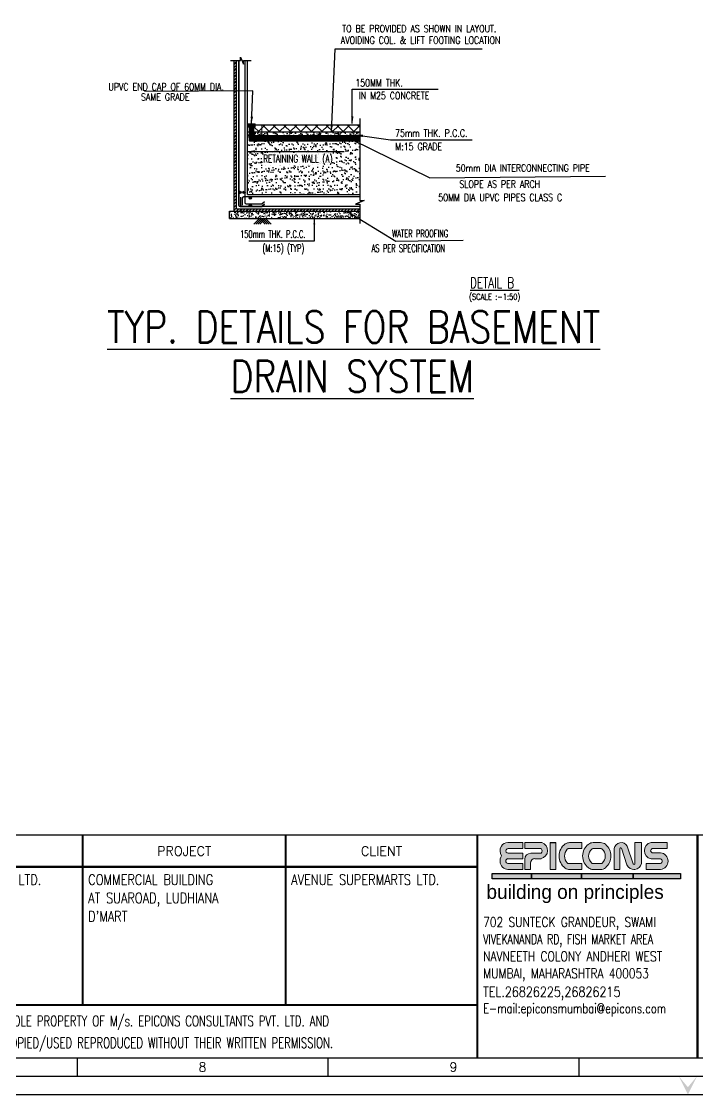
# Model space of a CAD drawing. Extents: x 345615 to 1272425, y -526289 to -156124.
# Drawn here: x 887483 to 915720, y -456493 to -411667 of the extents above; entities that cross this region are included whole.
import ezdxf
from ezdxf.enums import TextEntityAlignment as Align

# ---------------------------------------------------------------- set-up
doc = ezdxf.new("R2010")
doc.units = 0
doc.header["$LTSCALE"] = 500
doc.header["$MEASUREMENT"] = 0
doc.layers.add('00 ECPL LOGO', color=250, linetype='Continuous', lineweight=20)
doc.layers.add('Vinit', color=4, linetype='Continuous', lineweight=0)
for name, color, linetype in [('FOOTING', 4, 'Continuous'), ('HATCH COL', 8, 'Continuous'), ('Pipes', 1, 'Continuous'), ('PNA', 10, 'Continuous'), ('S-BRECK LINE', 8, 'Continuous'), ('S-DIM-1', 5, 'Continuous'), ('S-DROP PANNEL', 3, 'Continuous'), ('S-FILLING', 9, 'Continuous'), ('S-FOOTING', 4, 'Continuous'), ('S-HATCH', 253, 'Continuous'), ('S-PCC', 9, 'Continuous'), ('S-REINFORCEMENT', 6, 'Continuous'), ('S-TEXT', 2, 'Continuous'), ('S-TEXT-1', 4, 'Continuous'), ('S-TITIL', 6, 'Continuous'), ('S-WATER PROFING', 9, 'Continuous'), ('SHEET', 7, 'Continuous'), ('TEXT (SHEET)', 4, 'Continuous'), ('TITLE', 4, 'Continuous')]:
    doc.layers.add(name, color=color, linetype=linetype)
doc.styles.add('ROMANS', font='simplex.shx', dxfattribs={"width": 0.8, "height": 275, "bigfont": 'bigfont.shx'})
doc.styles.add('VA_ROOM_TEXT', font='GOTHIC.TTF')
doc.dimstyles.new('dim100', dxfattribs={"dimtxt": 250, "dimasz": 250, "dimexe": 200, "dimexo": 200, "dimgap": 100, "dimtad": 1, "dimdec": 0, "dimzin": 0, "dimdsep": 46, "dimtxsty": 'ROMANS', "dimcen": 0, "dimclrd": 5, "dimclre": 5, "dimclrt": 4, "dimadec": 0, "dimazin": 0, "dimtfac": 1, "dimtdec": 0, "dimtix": 1, "dimtofl": 0, "dimtmove": 2, "dimatfit": 3, "dimfxl": 0, "dimtolj": 1, "dimtzin": 0, "dimlwd": -1, "dimlwe": -1, "dimarcsym": 0})
doc.dimstyles.new('dim25', dxfattribs={"dimtxt": 250, "dimasz": 250, "dimexe": 200, "dimexo": 200, "dimgap": 100, "dimtad": 1, "dimdec": 0, "dimlfac": 0.25, "dimzin": 0, "dimdsep": 46, "dimtxsty": 'ROMANS', "dimcen": 0, "dimclrd": 5, "dimclre": 5, "dimclrt": 4, "dimadec": 0, "dimazin": 0, "dimtfac": 1, "dimtdec": 0, "dimtix": 1, "dimtofl": 0, "dimtmove": 2, "dimatfit": 3, "dimfxl": 0, "dimtolj": 1, "dimtzin": 0, "dimlwd": -1, "dimlwe": -1, "dimarcsym": 0})
doc.dimstyles.new('dim33.33', dxfattribs={"dimtxt": 250, "dimasz": 250, "dimexe": 200, "dimexo": 200, "dimgap": 100, "dimtad": 1, "dimdec": 0, "dimlfac": 0.333331, "dimzin": 0, "dimdsep": 46, "dimtxsty": 'ROMANS', "dimcen": 0, "dimclrd": 5, "dimclre": 5, "dimclrt": 4, "dimadec": 0, "dimazin": 0, "dimtfac": 1, "dimtdec": 0, "dimtix": 1, "dimtofl": 0, "dimtmove": 2, "dimatfit": 3, "dimfxl": 0, "dimtolj": 1, "dimtzin": 0, "dimlwd": -1, "dimlwe": -1, "dimarcsym": 0})
doc.dimstyles.new('dim50', dxfattribs={"dimtxt": 250, "dimasz": 250, "dimexe": 200, "dimexo": 200, "dimgap": 100, "dimtad": 1, "dimdec": 0, "dimlfac": 0.5, "dimzin": 0, "dimdsep": 46, "dimtxsty": 'ROMANS', "dimcen": 0, "dimclrd": 5, "dimclre": 5, "dimclrt": 4, "dimadec": 0, "dimazin": 0, "dimtfac": 1, "dimtdec": 0, "dimtix": 1, "dimtofl": 0, "dimtmove": 2, "dimatfit": 3, "dimfxl": 0, "dimtolj": 1, "dimtzin": 0, "dimlwd": -1, "dimlwe": -1, "dimarcsym": 0})

# ---------------------------------------------------------------- blocks, each defined once
blk = doc.blocks.new('FOLDER')
at = {"layer": 'PNA'}
for points in [[(-1250, 2500), (0, 0), (0, 1000)], [(1250, 2500), (0, 0), (0, 1000)]]:
    blk.add_solid(points, dxfattribs=at)
blk = doc.blocks.new('zw$C05B')
at = {"layer": '00 ECPL LOGO'}
h = blk.add_hatch(color=152, dxfattribs=at)
h.dxf.hatch_style = 1
h.paths.add_polyline_path([(60067, 6599), (60067, 6762), (59662, 6762, 0.261636), (59491, 6666, 0.285841), (59494, 6406, 0.344902), (59523, 6103, 0.204992), (59668, 6042), (60067, 6042), (60067, 6201), (59678, 6201, -1), (59668, 6330), (60067, 6330), (60067, 6477), (59678, 6477, -1), (59675, 6599)])
h = blk.add_hatch(color=152, dxfattribs=at)
h.dxf.hatch_style = 1
h.paths.add_polyline_path([(60580, 6762), (60121, 6762), (60121, 6599), (60558, 6599, -0.440545), (60558, 6477), (60280, 6477, 0.414214), (60121, 6317), (60121, 6042), (60270, 6042), (60270, 6211, -0.414214), (60390, 6330), (60558, 6330, 0.757811)])
h.paths.add_polyline_path([(60953, 6762), (60797, 6762), (60797, 6042), (60953, 6042)])
h.paths.add_polyline_path([(61651, 6762), (61322, 6762, 0.154275), (61207, 6725, 0.519672), (61207, 6078, 0.154275), (61322, 6042), (61651, 6042), (61651, 6201), (61287, 6201, -0.210356), (61258, 6214, -0.388707), (61258, 6586, -0.210356), (61287, 6599), (61651, 6599)])
h.paths.add_polyline_path([(62156, 6762), (61952, 6762, 0.159018), (61835, 6723, 0.507969), (61835, 6080, 0.159018), (61952, 6042), (62156, 6042, 0.173791), (62283, 6087, 0.472311), (62283, 6716, 0.173791)])
h.paths.add_polyline_path([(62170, 6599, -0.185052), (62196, 6589, -0.445894), (62196, 6212, -0.185052), (62170, 6201), (61944, 6201, -0.185052), (61917, 6212, -0.445894), (61917, 6589, -0.185052), (61944, 6599)], flags=16)
h.paths.add_polyline_path([(62869, 6664, 0.723435), (62518, 6599), (62518, 6042), (62673, 6042), (62673, 6599, -0.723435), (62713, 6615), (62860, 6167, 0.724077), (63253, 6202), (63253, 6762), (63074, 6762), (63074, 6204, -0.755661), (63026, 6188)])
h.paths.add_polyline_path([(63939, 6762), (63507, 6762, 0.823713), (63507, 6327), (63762, 6327, -0.713272), (63762, 6201), (63374, 6201), (63374, 6042), (63762, 6042, 0.900309), (63762, 6488), (63538, 6488, -0.746931), (63538, 6599), (63939, 6599)])
at = {"layer": 'S-TEXT'}
h = blk.add_hatch(color=142, dxfattribs=at)
h.dxf.hatch_style = 1
h.paths.add_polyline_path([(59243, 5936), (59243, 5785), (60298, 5785), (60298, 5936)])
h = blk.add_hatch(color=9, dxfattribs=at)
h.dxf.hatch_style = 1
h.paths.add_polyline_path([(60298, 5936), (61646, 5936), (61646, 5785), (60298, 5785)])
h = blk.add_hatch(color=142, dxfattribs=at)
h.dxf.hatch_style = 1
h.paths.add_polyline_path([(61646, 5785), (63027, 5785), (63027, 5936), (61646, 5936)])
h = blk.add_hatch(color=4, dxfattribs=at)
h.dxf.hatch_style = 1
h.paths.add_polyline_path([(63027, 5936), (63027, 5785), (64294, 5785), (64294, 5936)])
at = {"color": 1}
blk.add_line((81765, 6957), (1968, 6957), dxfattribs=at)
at = {"flags": 128}
blk.add_lwpolyline([(0, 0), (82749, 0), (82749, 58210), (0, 58210)], close=True, dxfattribs=at)
at = {"color": 1, "const_width": 56.6}
for points in [[(48258, 2400), (48258, 6957)], [(53706, 2400), (53706, 6957)], [(58846, 984), (58846, 6957)], [(64754, 984), (64754, 6957)], [(43026, 6111), (58846, 6111)], [(43026, 2400), (58846, 2400)]]:
    blk.add_lwpolyline(points, dxfattribs=at)
at = {"layer": '00 ECPL LOGO', "color": 7}
for p, q in [((60067, 6762), (59662, 6762)), ((60580, 6762), (60121, 6762)), ((60797, 6762), (60953, 6762)), ((60797, 6762), (60797, 6042)), ((60953, 6762), (60953, 6042)), ((61322, 6762), (61651, 6762)), ((61651, 6599), (61651, 6762)), ((61952, 6762), (62156, 6762)), ((62869, 6664), (63026, 6188)), ((63074, 6762), (63253, 6762)), ((63253, 6762), (63074, 6762)), ((63074, 6762), (63074, 6201)), ((63253, 6762), (63253, 6201)), ((63507, 6762), (63939, 6762)), ((63939, 6762), (63507, 6762)), ((63939, 6599), (63939, 6762)), ((59678, 6599), (60067, 6599)), ((60067, 6477), (59678, 6477)), ((60067, 6330), (60067, 6477)), ((60558, 6477), (60280, 6477)), ((61287, 6599), (61651, 6599)), ((61944, 6599), (62170, 6599)), ((62518, 6599), (62518, 6042)), ((62673, 6599), (62673, 6042)), ((62713, 6615), (62860, 6167)), ((63253, 6599), (63253, 6599)), ((63538, 6599), (63939, 6599)), ((63762, 6488), (63538, 6488)), ((59668, 6330), (60067, 6330)), ((60067, 6201), (59668, 6201)), ((60067, 6042), (60067, 6201)), ((60121, 6317), (60121, 6042)), ((60270, 6211), (60270, 6042)), ((60390, 6330), (60558, 6330)), ((61287, 6201), (61651, 6201)), ((61651, 6042), (61651, 6201)), ((61944, 6201), (62170, 6201)), ((63253, 6201), (63253, 6201)), ((63374, 6042), (63374, 6201)), ((63374, 6201), (63762, 6201)), ((63762, 6327), (63507, 6327)), ((59668, 6042), (60067, 6042)), ((60121, 6042), (60270, 6042)), ((60797, 6042), (60953, 6042)), ((61322, 6042), (61651, 6042)), ((62156, 6042), (61952, 6042)), ((62518, 6042), (62673, 6042)), ((63043, 6042), (63074, 6042)), ((63074, 6043), (63074, 6042)), ((63374, 6042), (63762, 6042)), ((63374, 6042), (63762, 6042))]:
    blk.add_line(p, q, dxfattribs=at)
for points in [[(59662, 6762), (60067, 6762), (60067, 6599)], [(60558, 6599), (60121, 6599), (60121, 6762), (60580, 6762)], [(61322, 6762), (61651, 6762)], [(61952, 6762), (62156, 6762)], [(63074, 6762), (63253, 6762)], [(63507, 6762), (63939, 6762)]]:
    blk.add_lwpolyline(points, dxfattribs=at)
for centre, radius, start, end in [((59701, 6538), 246, 148.648, 212.4563), ((59662, 6562), 200, 90, 148.648), ((60508, 6549), 224, 282.7188, 71.3398), ((61434, 6402), 395, 125.0807, 234.9193), ((61322, 6562), 200, 90, 125.0807), ((62069, 6402), 398, 126.1417, 233.8583), ((61952, 6562), 200, 90, 126.1417), ((62156, 6562), 200, 50.5638, 90), ((62024, 6402), 407, 309.4362, 50.5638), ((62704, 6574), 188, 28.75, 172.2831), ((63549, 6544), 221, 101.0425, 258.9575), ((59701, 6273), 246, 147.5437, 223.6612), ((59676, 6538), 60.9, 88.7637, 271.2363), ((60280, 6317), 160, 90, 180), ((60502, 6538), 82.5, 312.4487, 47.5513), ((61461, 6400), 275, 137.5171, 222.4829), ((61287, 6559), 40, 90, 137.5171), ((62086, 6400), 253, 131.9364, 228.0636), ((61944, 6559), 40, 90, 131.9364), ((62170, 6559), 40, 48.0636, 90), ((62027, 6400), 253, 311.9364, 48.0636), ((62695, 6600), 22.3, 40.0191, 183.5523), ((63554, 6544), 57.7, 106.4856, 253.5144), ((63738, 6265), 225, 276.006, 83.994), ((59668, 6241), 200, 223.6612, 270), ((59673, 6266), 64.6, 94.0242, 265.9758), ((60390, 6211), 120, 90, 180), ((61322, 6241), 200, 234.9193, 270), ((61287, 6241), 40, 222.4829, 270), ((61952, 6241), 200, 233.8583, 270), ((61944, 6241), 40, 228.0636, 270), ((62156, 6241), 200, 270, 309.4362), ((62170, 6241), 40, 270, 311.9364), ((63051, 6249), 208, 203.2219, 346.755), ((63048, 6203), 26.2, 214.0796, 357.6127), ((63740, 6264), 66.3, 289.0016, 70.9984)]:
    blk.add_arc(centre, radius, start, end, dxfattribs=at)
at = {"layer": 'PNA'}
for p, q in [((48106, 984), (48106, 492)), ((54838, 984), (54838, 492)), ((61569, 984), (61569, 492))]:
    blk.add_line(p, q, dxfattribs=at)
at = {"layer": 'PNA', "color": 1}
for points in [[(984, 492), (82257, 492), (82257, 57718), (984, 57718)], [(1968, 984), (81765, 984), (81765, 57226), (1968, 57226)]]:
    blk.add_lwpolyline(points, close=True, dxfattribs=at)
at = {"layer": 'S-TEXT'}
blk.add_lwpolyline([(60797, 6762), (60953, 6762)], dxfattribs=at)
at = {"layer": 'S-TEXT', "color": 7}
for points in [[(59243, 5936), (60298, 5936), (60298, 5785), (59243, 5785)], [(60298, 5936), (61646, 5936), (61646, 5785), (60298, 5785)], [(61646, 5936), (63027, 5936), (63027, 5785), (61646, 5785)], [(63027, 5936), (64294, 5936), (64294, 5785), (63027, 5785)]]:
    blk.add_lwpolyline(points, close=True, dxfattribs=at)
at = {"layer": 'PNA', "xscale": 0.1967862009743818, "yscale": 0.1967862009743818, "zscale": 0.1967862009743818}
blk.add_blockref('FOLDER', (64497, 0), dxfattribs=at)
at = {"layer": '00 ECPL LOGO', "color": 152, "style": 'VA_ROOM_TEXT'}
blk.add_text('building on principles', height=380.83, dxfattribs=at).set_placement((59092, 5251))
at = {"layer": 'PNA', "style": 'ROMANS'}
for s, p in [('8', (51473, 738)), ('9', (58204, 738))]:
    blk.add_text(s, height=246, dxfattribs=at).set_placement(p, align=Align.MIDDLE)
at = {"layer": 'S-TEXT-1', "style": 'ROMANS'}
for s, height, width, p in [('702 SUNTECK GRANDEUR, SWAMI ', 261.2, 0.8, (59002, 4497, 10)), ('VIVEKANANDA RD, FISH MARKET AREA', 261.2, 0.7, (59002, 4038, 10)), ('NAVNEETH COLONY ANDHERI WEST', 261.2, 0.8, (59002, 3579, 10)), ('MUMBAI, MAHARASHTRA 400053', 261.2, 0.8, (59002, 3121, 10)), ('TEL.26826225,26826215', 274.17, 0.8, (59002, 2619, 10)), ('E-mail:epiconsmumbai@epicons.com', 261.2, 0.75, (59002, 2182, 10))]:
    blk.add_text(s, height=height, dxfattribs=dict(at, width=width)).set_placement(p)
at = {"layer": 'TEXT (SHEET)', "color": 2, "style": 'ROMANS'}
for s, p in [('PROJECT', (50982, 6534)), ('CLIENT', (56276, 6534))]:
    blk.add_text(s, height=249.9, dxfattribs=at).set_placement(p, align=Align.MIDDLE_CENTER)
at = {"layer": 'TEXT (SHEET)', "color": 4, "style": 'ROMANS', "width": 0.7}
for s, p in [('THIS DRAWING IS THE SOLE PROPERTY OF M/s. EPICONS CONSULTANTS PVT. LTD. AND', (43259, 1832)), ('SAME SHALL NOT BE COPIED/USED REPRODUCED WITHOUT THEIR WRITTEN PERMISSION.', (43259, 1247))]:
    blk.add_text(s, height=283.06, dxfattribs=at).set_placement(p)

msp = doc.modelspace()

# ---------------------------------------------------------------- hatches: boundary and pattern name
at = {"layer": 'Pipes'}
h = msp.add_hatch(dxfattribs=at)
h.set_pattern_fill('ANSI31', color=1, scale=5)
h.set_pattern_definition([(45, (-194814.13414, -5864.2016), (-0.44194173824, 0.44194173824), [])])
h.paths.add_polyline_path([(900606.047, -416667.312), (900828.349, -416667.312)], flags=17)
h.paths.add_polyline_path([(896986.565, -416437.312), (901614.905, -416437.312), (901614.905, -416667.312), (896986.565, -416667.312)])
at = {"layer": 'S-FILLING', "linetype": 'ByBlock'}
h = msp.add_hatch(dxfattribs=at)
h.set_pattern_fill('AR-SAND', color=8, scale=150, angle=180, style=0)
h.set_pattern_definition([(217.5, (569021.58, -307388.9), (9.449, -289.02357), [0, -228, 0, -255, 0, -243.75]), (187.5, (569021.58, -307388.9), (-265.4665, -423.3219), [0, -123, 0, -205.5, 0, -78.75]), (147.5, (569206.08, -307388.9), (-466.69115, -1.12288), [0, -75, 0, -270, 0, -352.5]), (137.5, (569206.08, -307388.9), (-450.543, -131.9959), [0, -37.5, 0, -177, 0, -202.5])])
h.paths.add_polyline_path([(896927.372, -416445.41), (901614.905, -416445.41), (901614.905, -418895.41), (896927.372, -418895.41)])
at = {"layer": 'S-HATCH'}
h = msp.add_hatch(color=3, dxfattribs=at)
h.dxf.hatch_style = 1
h.paths.add_polyline_path([(896940.905, -416085.785), (896990.905, -416085.785), (896990.905, -415995.41), (897190.905, -415995.41), (897190.905, -416085.785), (897240.905, -416085.785), (897240.905, -415995.41), (897240.905, -415945.41), (896940.905, -415945.41)])
h = msp.add_hatch(color=1, dxfattribs=at)
h.dxf.hatch_style = 1
h.paths.add_polyline_path([(896990.905, -415995.41), (897190.905, -415995.41), (897190.905, -416445.41), (896990.905, -416445.41)])
at = {"layer": 'S-HATCH', "linetype": 'ByBlock'}
h = msp.add_hatch(dxfattribs=at)
h.set_pattern_fill('ANSI37', color=8, scale=2500)
h.set_pattern_definition([(45, (565707.75, -317930.9), (-220.97087, 220.97087), []), (135, (565707.75, -317930.9), (-220.97087, -220.97087), [])])
h.paths.add_polyline_path([(901614.905, -416295.41), (901614.905, -415995.41), (897190.905, -415995.41), (897190.905, -416295.41)])
at = {"layer": 'S-PCC', "linetype": 'ByBlock'}
h = msp.add_hatch(dxfattribs=at)
h.set_pattern_fill('AR-CONC', color=8, scale=50, angle=7.2918586)
h.set_pattern_definition([(57.29186, (576916.04, -317930.9), (359.80735, 14.34996), [37.5, -412.5]), (2.29186, (576916.04, -317930.9), (-116.65465, 364.12627), [30, -330]), (107.74186, (576946.1, -317929.58), (243.19152, 378.61476), [32, -350.5]), (53.47186, (576903.35, -317831.7), (539.79717, -14.6805), [56.25, -618.75]), (103.93186, (576948.4, -317833), (401.6582, 542.6702), [48, -526]), (358.47186, (576903.35, -317831.7), (401.6097, 542.4828), [45, -495]), (28.29186, (576956.12, -317850.17), (321.6516, -161.8873), [37.5, -412.5]), (333.29186, (576956.1, -317850.17), (74.50346, 375.0273), [30, -330]), (78.74186, (576983.07, -317863.86), (396.25617, 213.24234), [32, -350.5]), (44.79186, (576916.04, -317930.91), (-15.30743, 165.873243), [0, -326, 0, -335, 0, -331.5]), (14.79186, (576916.04, -317930.91), (105.44089, 212.30583), [0, -191, 0, -318.5, 0, -126.25]), (334.79186, (576805.44, -317945.06), (266.183944, 22.69112), [0, -125, 0, -390, 0, -517.5]), (324.79186, (576755.85, -317951.4), (282.88198, 86.65775), [0, -162.5, 0, -259, 0, -367.5])])
h.paths.add_polyline_path([(901614.905, -416445.41), (901614.905, -416295.41), (896927.372, -416295.41), (896927.372, -416445.41)])
h = msp.add_hatch(dxfattribs=at)
h.set_pattern_fill('AR-CONC', color=256, scale=44.444444, angle=180)
h.set_pattern_definition([(230, (576250.58, -256942.4), (-318.86111, 27.94148), [33.33333, -366.66667]), (175, (576250.58, -256942.4), (61.7733, -334.21123), [26.66667, -293.33333]), (280.45, (576223.9, -256940.2), (-257.13767, -306.3875), [28.44444, -311.55556]), (226.18, (576250.58, -257031.3), (-474.2829, 73.8443), [50, -550]), (276.64, (576211, -257025.08), (-415.36663, -433.1568), [42.66667, -467.55556]), (171.18, (576250.6, -257031.3), (-415.3028, -432.9971), [40, -440]), (201, (576206.13, -257009.08), (-265.33591, 179.0251), [33.33333, -366.66667]), (146, (576206.13, -257009.08), (-108.00067, -322.25602), [26.66667, -293.33333]), (251.45, (576183.9, -256993.97), (-373.43729, -143.30973), [28.44444, -311.55556]), (217.5, (576250.58, -256942.41), (-5.21743, -147.977436), [0, -289.77778, 0, -297.77778, 0, -294.66667]), (187.5, (576250.58, -256942.41), (-116.919794, -175.294094), [0, -169.77778, 0, -283.11111, 0, -112.22222]), (147.5, (576349.69, -256942.41), (-237.254416, 10.024387), [0, -111.11111, 0, -346.66667, 0, -460]), (137.5, (576394.13, -256942.4), (-259.19385, -44.4911), [0, -144.44444, 0, -230.22222, 0, -326.66667])])
h.paths.add_polyline_path([(901614.905, -419895.41), (901614.905, -419595.41), (896169.461, -419595.41), (896169.461, -419895.41)])
at = {"layer": 'S-WATER PROFING', "linetype": 'ByBlock'}
h = msp.add_hatch(dxfattribs=at)
h.set_pattern_fill('ANSI31', color=256, scale=750, angle=180, style=0)
h.set_pattern_definition([(225, (576250.58, -256942.41), (66.29126, -66.29126), [])])
h.paths.add_polyline_path([(896469.461, -413299.377), (896369.461, -413299.377), (896369.461, -419595.41), (901614.905, -419595.41), (901614.905, -419495.41), (896469.461, -419495.41)])

# ---------------------------------------------------------------- linework, layer by layer
at = {"layer": 'FOOTING'}
for p, q in [((901614.905, -415995.41), (896927.372, -415995.41)), ((901614.905, -416295.41), (896927.372, -416295.41)), ((901614.905, -416445.41), (896927.372, -416445.41)), ((896927.372, -418895.41), (901614.905, -418895.41))]:
    msp.add_line(p, q, dxfattribs=at)
at = {"layer": 'HATCH COL'}
msp.add_line((896469.461, -419495.41), (901614.905, -419495.41), dxfattribs=at)
at = {"layer": 'S-BRECK LINE', "linetype": 'ByBlock'}
msp.add_lwpolyline([(896208.405, -413299.377), (896636.535, -413299.377), (896636.535, -413152.845), (896756.872, -413445.91), (896756.872, -413299.377), (897080.988, -413299.377)], dxfattribs=at)
at = {"layer": 'S-BRECK LINE', "linetype": 'ByBlock', "elevation": 196722.928}
msp.add_lwpolyline([(901614.905, -415725.91), (901614.905, -419147.699), (901798.07, -419147.699), (901431.74, -419298.12), (901614.905, -419298.12), (901614.905, -420108.41)], dxfattribs=at)
at = {"layer": 'S-FOOTING', "linetype": 'ByBlock'}
for p, q in [((896469.461, -419495.41), (896469.461, -413299.377)), ((896927.372, -418895.41, 0), (896927.372, -413299.377, 0))]:
    msp.add_line(p, q, dxfattribs=at)
at = {"layer": 'S-PCC', "linetype": 'ByBlock'}
for points in [[(897186.194, -420134.058), (897424.842, -419895.41), (897663.491, -420134.058)], [(897270.569, -420134.058), (897509.217, -419895.41), (897747.866, -420134.058)], [(897354.944, -420134.058), (897593.592, -419895.41), (897832.241, -420134.058)], [(897439.319, -420134.058), (897677.967, -419895.41), (897916.616, -420134.058)]]:
    msp.add_lwpolyline(points, dxfattribs=at)
at = {"layer": 'S-REINFORCEMENT', "color": 5, "ltscale": 10, "elevation": -1387.653}
msp.add_lwpolyline([(897627.372, -419295.191), (897527.372, -419395.191), (896614.461, -419395.191, -0.414213562), (896564.461, -419345.191), (896564.517, -413299.377)], format="xyb", dxfattribs=at)
at = {"layer": 'S-REINFORCEMENT', "color": 5, "linetype": 'ByBlock', "ltscale": 10}
msp.add_lwpolyline([(896564.517, -413299.377), (896564.461, -419345.191, 0.414213562), (896614.461, -419395.191), (897527.372, -419395.191), (897627.372, -419295.191)], format="xyb", dxfattribs=at)
at = {"layer": 'S-REINFORCEMENT', "color": 5, "ltscale": 10}
msp.add_lwpolyline([(897627.372, -419195.191), (897527.372, -419295.191), (896882.372, -419295.191, -0.414213562), (896832.372, -419245.191), (896832.372, -413299.377)], format="xyb", dxfattribs=at)
at = {"layer": 'S-REINFORCEMENT', "color": 5, "linetype": 'ByBlock', "ltscale": 10, "const_width": 50}
for points, elevation in [([(896589.461, -418809.905, 1), (896639.461, -418809.905, 1)], -1387.653), ([(896757.372, -418809.905, 1), (896807.372, -418809.905, 1)], 0), ([(897013.266, -419045.41, 1), (897063.266, -419045.41, 1)], 23745.027), ([(897014.516, -419345.191, 1), (897064.516, -419345.191, 1)], -1387.653)]:
    msp.add_lwpolyline(points, format="xyb", close=True, dxfattribs=dict(at, elevation=elevation))
at = {"layer": 'S-REINFORCEMENT', "color": 5, "linetype": 'ByBlock', "ltscale": 10}
for points, elevation in [([(901614.905, -419395.19), (896709.461, -419395.19, -0.337283306), (896638.461, -419345.19), (896638.461, -419004.847)], -1387.653), ([(901614.905, -418995.41), (896757.286, -418995.41, 0.414213562), (896707.286, -419045.41), (896707.286, -419338.789)], 23745.027)]:
    msp.add_lwpolyline(points, format="xyb", dxfattribs=dict(at, elevation=elevation))
for centre in [(896614.461, -418809.905, -1387.653), (896782.372, -418809.905), (897038.266, -419045.41, 23745.027), (897039.516, -419345.191, -1387.653)]:
    msp.add_circle(centre, 50, dxfattribs=at)
at = {"layer": 'S-WATER PROFING', "linetype": 'ByBlock'}
for p, q in [((896369.461, -419595.41), (896369.461, -413299.377)), ((896169.461, -419595.41), (901614.905, -419595.41)), ((896169.461, -419895.41), (896169.461, -419595.41)), ((896169.461, -419895.41), (901614.905, -419895.41))]:
    msp.add_line(p, q, dxfattribs=at)
at = {"layer": 'Vinit', "color": 1}
for p, q in [((896927.372, -416085.785), (897240.905, -416085.785)), ((896940.905, -415995.41), (896940.905, -416085.785)), ((896990.905, -416658.91), (896990.905, -415995.41)), ((896990.905, -415995.41), (896990.905, -416445.41)), ((897190.905, -416658.91), (897190.905, -415995.41)), ((897190.905, -415995.41), (897190.905, -416445.41)), ((897515.405, -416445.41), (897515.405, -415995.41))]:
    msp.add_line(p, q, dxfattribs=at)
at = {"layer": 'Vinit', "color": 3}
msp.add_lwpolyline([(896940.905, -416085.785), (896990.905, -416085.785), (896990.905, -415995.41), (897190.905, -415995.41), (897190.905, -416085.785), (897240.905, -416085.785), (897240.905, -415995.41), (897240.905, -415945.41), (896940.905, -415945.41), (896940.905, -416085.785)], dxfattribs=at)
at = {"layer": 'Vinit', "color": 1}
msp.add_lwpolyline([(896990.905, -415995.41), (897190.905, -415995.41), (897190.905, -416445.41), (896990.905, -416445.41)], close=True, dxfattribs=at)

# ---------------------------------------------------------------- block references
at = {"layer": 'SHEET', "xscale": 1.556519070149563, "yscale": 1.556519070149563, "zscale": 1.556519070149563}
msp.add_blockref('zw$C05B', (814927, -456492.771), dxfattribs=at)

# ---------------------------------------------------------------- texts
at = {"layer": 'S-TEXT', "linetype": 'ByBlock', "style": 'ROMANS', "width": 0.7}
msp.add_text('(SCALE :-1:50)', height=250, dxfattribs=at).set_placement((907248.08, -423167.576, -171098.901), align=Align.MIDDLE_CENTER)
at = {"layer": 'S-TEXT', "style": 'ROMANS', "width": 0.8}
for s, height, p in [('AVENUE SUPERMARTS LTD.', 433.61422, (882127.029, -447516.906)), ('COMMERCIAL BUILDING', 433.61422, (890271.906, -447516.906)), ('AVENUE SUPERMARTS LTD.', 433.61422, (898751.171, -447516.906)), ('AT SUAROAD, LUDHIANA', 433.61422, (890271.906, -448282.462)), ("D'MART", 433.6142, (890271.906, -449048.019))]:
    msp.add_text(s, height=height, dxfattribs=at).set_placement(p, align=Align.MIDDLE_LEFT)
at = {"layer": 'S-TEXT-1', "style": 'ROMANS'}
for s, height, width, p in [('TO BE PROVIDED AS SHOWN IN LAYOUT.', 300, 0.8, (900880.585, -411969.412)), ('AVOIDING COL. & LIFT FOOTING LOCATION ', 300, 0.8, (900819.085, -412450.341)), ('75mm THK. P.C.C.', 300, 0.8, (903087.97, -416330.578, 0)), ('M:15 GRADE', 300, 0.8, (903097.588, -416893.078, 0)), ('RETAINING WALL (A)', 312.5, 0.7, (897582.782, -417397.585, 0)), ('50mm DIA INTERCONNECTING PIPE', 300, 0.8, (905623.253, -417786.534, 196722.928)), ('SLOPE AS PER ARCH', 300, 0.8, (905770.441, -418463.445, 196722.928)), (' 50MM DIA UPVC PIPES CLASS C', 300, 0.8, (904725.405, -419018.41))]:
    msp.add_text(s, height=height, dxfattribs=dict(at, width=width)).set_placement(p, align=Align.MIDDLE_LEFT)
at = {"layer": 'S-TEXT-1', "style": 'ROMANS', "width": 0.8}
for s, p in [('150MM THK.', (902418.298, -414230.899, -1013912.389)), ('UPVC END CAP OF 60MM DIA.', (893526.905, -414399.41)), ('IN M25 CONCRETE', (903046.512, -414763.149, -1013912.389)), ('SAME GRADE', (893488.405, -414822.91))]:
    msp.add_text(s, height=300, dxfattribs=at).set_placement(p, align=Align.MIDDLE_CENTER)
at = {"layer": 'S-TEXT-1', "linetype": 'ByBlock', "style": 'ROMANS', "width": 0.65}
for s, p in [('150mm THK. P.C.C.', (896614.503, -420549.473, -28191.505)), ('WATER PROOFING', (902967.08, -420528.067, -29157.115)), ('(M:15) (TYP)', (897550.425, -421139.277, -28191.505)), ('AS PER SPECIFICATION', (902107.595, -421143.624, -29157.115))]:
    msp.add_text(s, height=312, dxfattribs=at).set_placement(p, align=Align.MIDDLE_LEFT)
at = {"layer": 'S-TITIL', "linetype": 'ByBlock', "style": 'ROMANS', "width": 0.7}
msp.add_text('%%UDETAIL B ', height=450, dxfattribs=at).set_placement((907248.08, -422581.619, -171098.901), align=Align.MIDDLE_CENTER)
at = {"layer": 'TITLE', "style": 'ROMANS', "width": 0.8}
for s, p in [('%%UTYP. DETAILS FOR BASEMENT', (891059.685, -425091.178)), ('%%UDRAIN SYSTEM', (896209.405, -427157.41))]:
    msp.add_text(s, height=1329.23077, dxfattribs=at).set_placement(p)

# ---------------------------------------------------------------- leaders
msp.add_leader([(901277.921, -416598.671, 196722.928), (904534.073, -418200.145, 196722.928), (911870.431, -418128.163, 196722.928)], dimstyle='dim33.33', override={"dimgap": 100, "dimtad": 0})
at = {"layer": 'S-DIM-1'}
for points, dimstyle, override in [([(897090.905, -415945.41, -1013912.389), (897151.337, -414566.751, -1013912.389), (892625.267, -414591.809, -1013912.389)], 'dim33.33', {"dimasz": 300}), ([(901301.73, -415933.41, -2027824.778), (901301.73, -414491.241, -2027824.778), (904891.523, -414491.241, -2027824.778)], 'dim33.33', {"dimasz": 300}), ([(901429.818, -416402.739, 0), (902900.47, -416611.828, 0), (906309.63, -416611.828, 0)], 'dim25', {"dimasz": 312.5})]:
    msp.add_leader(points, dimstyle=dimstyle, override=override, dxfattribs=at)
at = {"layer": 'S-DIM-1', "linetype": 'ByBlock'}
for points in [[(899713.503, -419895.41), (899713.503, -420847.123), (896980.605, -420847.123)], [(901066.405, -419595.41), (903114.905, -420847.123), (905934.905, -420803.41)]]:
    msp.add_leader(points, dimstyle='dim50', override={"dimtmove": 0}, dxfattribs=at)
at = {"layer": 'S-DROP PANNEL'}
msp.add_leader([(896927.372, -417097.585, 0), (900962.648, -417097.585, 0)], dimstyle='dim100', override={"dimasz": 312.5, "dimtad": 0, "dimarcsym": 1}, dxfattribs=at)
at = {"layer": 'S-TEXT-1'}
msp.add_leader([(900427.207, -416295.41), (900583.278, -412812.832), (906724.905, -412812.832)], dimstyle='dim100', override={"dimasz": 312.5}, dxfattribs=at)

doc.saveas('drawing.dxf')
